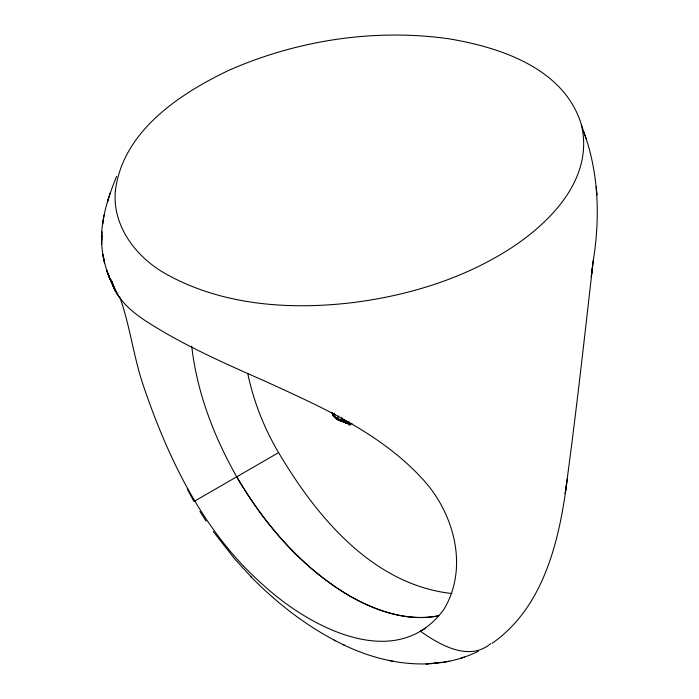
<?xml version="1.0" encoding="UTF-8"?>
<svg xmlns="http://www.w3.org/2000/svg" width="699" height="699" viewBox="0 0 699 699"><rect width="100%" height="100%" fill="white"/><g stroke="black" fill="none" stroke-linecap="round" stroke-linejoin="round"><path stroke-width="1.05" d="M583.84 131.997C598.825 173.099 600.161 217.642 593.268 260.491C584.39 338.22 575.889 416.019 565.203 493.52L567.343 478.972M593.268 260.491L591.267 276.76L592.455 267.254M566.671 483.481C559.043 541.856 543.289 607.658 492.096 643.325M103.094 220.98C98.244 246.336 104.937 272.531 117.537 294.663C128.913 312.051 147.769 322.431 165.113 332.846C196.856 351.038 230.329 365.935 263.794 380.614C319.845 406.285 378.771 431.877 421.488 477.836C453.66 511.764 469.204 566.732 444.162 608.934C397.486 673.906 310.382 627.737 264.668 586.278C203.828 533.573 167.882 458.527 142.666 383.533C133.291 355.022 129.761 324.886 119.625 296.612M104.064 215.161L102.5 224.536C104.667 207.83 110.337 191.841 116.628 176.297M108.459 198.647L107.401 201.932L110.477 192.382M351.981 423.559L349.5 424.398L337.128 419.278L333.336 416.01L334.236 413.179M114.287 287.044L114.907 289.919L117.537 294.663M338.709 415.984L337.128 419.278L349.5 424.153L351.414 423.384M490.715 643.578C469.02 661.962 439.758 644.854 420.396 631.214L425.63 628.191M332.086 412.454C333.257 417.181 338.316 419.854 342.798 420.615L344.467 419.4M451.851 593.53C372.698 584.748 316.612 516.814 278.604 452.62L193.955 501.489L187.349 489.134M478.422 651.171C435.827 672.534 384.476 664.898 343.043 644.548M460.763 658.283L464.285 657.069M349.151 424.171C347.185 425.35 351.815 425.341 349.849 424.171M438.815 615.688C407.84 621.857 376.272 611.04 349.5 595.863C301.697 567.771 264.467 524.276 236.716 476.805C213.92 436.534 196.9 392.314 191.718 346.119M333.336 415.154L335.328 414.699M438.273 615.95C407.412 621.769 376.071 611.153 349.5 595.863C301.767 567.588 264.598 524.241 236.716 476.805M443.306 662.206L449.186 661.228M427.421 663.928L426.145 663.98L441.978 662.268M434.114 663.43L437.504 662.932M349.5 422.484C343.165 422.353 334.611 420.588 332.532 413.659M341.724 417.583L342.798 420.615L349.491 422.24L349.5 424.398M342.798 420.615L342.798 421.471L347.779 422.004M345.918 420.938C340.745 420.221 334.638 418.308 332.375 413.118M388.915 660.441L392.96 661.21M342.798 421.471L347.019 423.559L345.201 422.554M250.854 576.596L251.124 576.885C275.895 602.215 304.152 624.321 335.555 640.817M334.087 640.092L344.581 645.308M335.162 417.015L333.336 416.01L332.086 412.952M251.124 576.885L234.715 558.92L213.195 531.458M199.897 511.458L206.17 521.244M278.604 452.62C264.152 428.277 253.667 401.584 247.83 373.878M119.477 297.494L112.583 284.729L114.418 288.311M111.062 281.461L107.891 273.693L113.334 286.302M115.545 291.256L110.363 278.752L114.741 289.535L111.604 280.876L114.479 288.827M581.271 124.361L586.042 138.655M596.221 186.843L596.824 195.012L596.492 190.408M344.415 421.121L344.415 421.619M341.243 420.361L341.243 420.859M338.395 419.26L338.395 419.758M335.983 417.871L335.983 418.369M334.07 416.228L334.07 416.718M332.759 414.393L332.759 414.891M101.67 236.987L101.608 240.482L101.792 231.587L101.67 236.987M115.335 191.107C112.181 226.791 137.1 258.403 167.166 274.637L168.04 275.135C223.724 305.446 289.727 309.963 351.693 302.737C402.729 296.376 453.258 281.88 497.968 256.087L500.493 254.593C545.159 228.372 595.557 181.085 581.149 123.889C563.77 68.423 500.633 47.383 448.819 38.786C374.568 28.318 297.468 40.166 228.949 70.258C179.101 94.077 122.57 131.508 115.335 191.107M108.266 274.384L106.563 269.919L109.682 278.158L108.266 274.384M104.553 262.807L102.858 254.628L104.553 262.807M101.678 238.577L101.661 235.082L101.687 243.986L101.678 238.577"/></g></svg>
